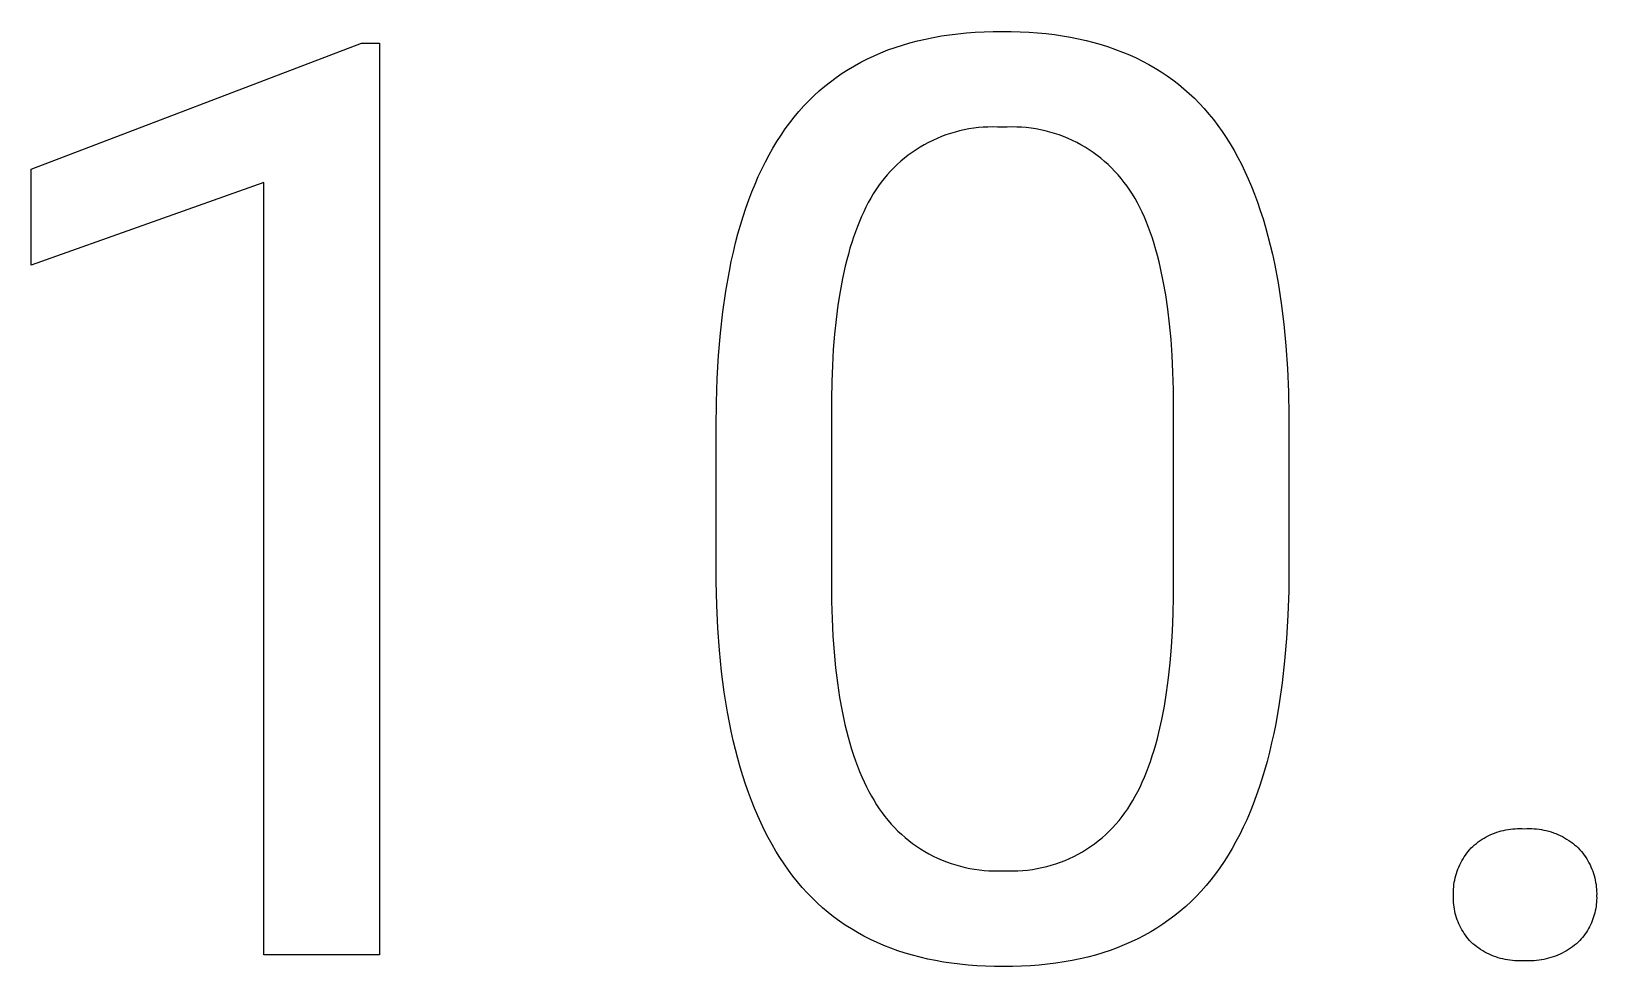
# Model space of a CAD drawing. Header units: millimetres. Extents: x -1656 to 3995, y -637 to 3312.
# Drawn here: x 2534 to 2598.7, y -387.8 to -349.2 of the extents above; entities that cross this region are included whole.
import ezdxf

# ---------------------------------------------------------------- set-up
doc = ezdxf.new("R2010")
doc.units = ezdxf.units.MM
doc.header["$MEASUREMENT"] = 0
doc.layers.add('Domyślny', color=7, linetype='Continuous', true_color=0x000000)

msp = doc.modelspace()

# ---------------------------------------------------------------- linework, layer by layer
at = {"layer": 'Domyślny'}
for p, q in [((2570.325, -349.665), (2570.639, -349.583)), ((2570.639, -349.583), (2570.961, -349.508)), ((2570.961, -349.508), (2571.288, -349.441)), ((2571.288, -349.441), (2571.622, -349.382)), ((2571.622, -349.382), (2571.962, -349.331)), ((2571.962, -349.331), (2572.308, -349.288)), ((2572.308, -349.288), (2572.661, -349.252)), ((2572.661, -349.252), (2573.02, -349.225)), ((2573.02, -349.225), (2573.386, -349.205)), ((2573.386, -349.205), (2573.757, -349.193)), ((2573.757, -349.193), (2574.136, -349.19)), ((2574.136, -349.19), (2574.51, -349.193)), ((2574.51, -349.193), (2574.879, -349.205)), ((2574.879, -349.205), (2575.241, -349.224)), ((2575.241, -349.224), (2575.597, -349.25)), ((2575.597, -349.25), (2575.947, -349.284)), ((2575.947, -349.284), (2576.291, -349.326)), ((2576.291, -349.326), (2576.628, -349.375)), ((2576.628, -349.375), (2576.96, -349.432)), ((2576.96, -349.432), (2577.284, -349.497)), ((2577.284, -349.497), (2577.603, -349.569)), ((2577.603, -349.569), (2577.916, -349.648)), ((2577.916, -349.648), (2578.222, -349.736)), ((2534.048, -354.88), (2547.684, -349.684)), ((2547.684, -349.684), (2548.43, -349.684)), ((2548.43, -349.684), (2548.43, -387.294)), ((2568.569, -350.325), (2568.846, -350.196)), ((2568.846, -350.196), (2569.129, -350.074)), ((2569.129, -350.074), (2569.418, -349.96)), ((2569.418, -349.96), (2569.714, -349.854)), ((2569.714, -349.854), (2570.016, -349.756)), ((2570.016, -349.756), (2570.325, -349.665)), ((2578.222, -349.736), (2578.522, -349.83)), ((2578.522, -349.83), (2578.816, -349.933)), ((2578.816, -349.933), (2579.103, -350.043)), ((2579.103, -350.043), (2579.385, -350.16)), ((2579.385, -350.16), (2579.66, -350.286)), ((2579.66, -350.286), (2579.929, -350.418)), ((2567.28, -351.092), (2567.525, -350.923)), ((2567.525, -350.923), (2567.777, -350.762)), ((2567.777, -350.762), (2568.035, -350.608)), ((2568.035, -350.608), (2568.299, -350.463)), ((2568.299, -350.463), (2568.569, -350.325)), ((2579.929, -350.418), (2580.191, -350.559)), ((2580.191, -350.559), (2580.448, -350.707)), ((2580.448, -350.707), (2580.698, -350.862)), ((2580.698, -350.862), (2580.942, -351.025)), ((2566.583, -351.646), (2566.809, -351.453)), ((2566.809, -351.453), (2567.042, -351.269)), ((2567.042, -351.269), (2567.28, -351.092)), ((2580.942, -351.025), (2581.18, -351.196)), ((2581.18, -351.196), (2581.411, -351.374)), ((2581.411, -351.374), (2581.637, -351.56)), ((2581.637, -351.56), (2581.856, -351.753)), ((2565.943, -352.271), (2566.15, -352.055)), ((2566.15, -352.055), (2566.363, -351.846)), ((2566.363, -351.846), (2566.583, -351.646)), ((2581.856, -351.753), (2582.068, -351.954)), ((2582.068, -351.954), (2582.275, -352.163)), ((2582.275, -352.163), (2582.475, -352.379)), ((2565.36, -352.967), (2565.548, -352.727)), ((2565.548, -352.727), (2565.742, -352.495)), ((2565.742, -352.495), (2565.943, -352.271)), ((2582.475, -352.379), (2582.67, -352.603)), ((2582.67, -352.603), (2582.857, -352.834)), ((2582.857, -352.834), (2583.039, -353.073)), ((2564.832, -353.734), (2565.002, -353.47)), ((2565.002, -353.47), (2565.178, -353.214)), ((2565.178, -353.214), (2565.36, -352.967)), ((2571.809, -353.466), (2571.624, -353.535)), ((2571.996, -353.403), (2571.809, -353.466)), ((2572.185, -353.347), (2571.996, -353.403)), ((2572.375, -353.297), (2572.185, -353.347)), ((2572.568, -353.254), (2572.375, -353.297)), ((2572.761, -353.217), (2572.568, -353.254)), ((2572.956, -353.187), (2572.761, -353.217)), ((2573.152, -353.164), (2572.956, -353.187)), ((2573.348, -353.148), (2573.152, -353.164)), ((2573.545, -353.138), (2573.348, -353.148)), ((2573.742, -353.135), (2573.545, -353.138)), ((2573.939, -353.138), (2573.742, -353.135)), ((2574.136, -353.148), (2573.939, -353.138)), ((2574.334, -353.138), (2574.136, -353.148)), ((2574.532, -353.135), (2574.334, -353.138)), ((2574.731, -353.138), (2574.532, -353.135)), ((2574.929, -353.148), (2574.731, -353.138)), ((2575.127, -353.164), (2574.929, -353.148)), ((2575.324, -353.188), (2575.127, -353.164)), ((2575.521, -353.218), (2575.324, -353.188)), ((2575.716, -353.255), (2575.521, -353.218)), ((2575.91, -353.298), (2575.716, -353.255)), ((2576.102, -353.348), (2575.91, -353.298)), ((2576.292, -353.404), (2576.102, -353.348)), ((2576.481, -353.467), (2576.292, -353.404)), ((2576.667, -353.536), (2576.481, -353.467)), ((2583.039, -353.073), (2583.215, -353.32)), ((2583.215, -353.32), (2583.385, -353.575)), ((2564.508, -354.287), (2564.667, -354.006)), ((2564.667, -354.006), (2564.832, -353.734)), ((2570.576, -354.076), (2570.413, -354.187)), ((2570.743, -353.971), (2570.576, -354.076)), ((2570.913, -353.872), (2570.743, -353.971)), ((2571.086, -353.779), (2570.913, -353.872)), ((2571.263, -353.691), (2571.086, -353.779)), ((2571.442, -353.61), (2571.263, -353.691)), ((2571.624, -353.535), (2571.442, -353.61)), ((2576.851, -353.612), (2576.667, -353.536)), ((2577.032, -353.693), (2576.851, -353.612)), ((2577.21, -353.781), (2577.032, -353.693)), ((2577.385, -353.875), (2577.21, -353.781)), ((2577.556, -353.975), (2577.385, -353.875)), ((2577.725, -354.08), (2577.556, -353.975)), ((2577.889, -354.191), (2577.725, -354.08)), ((2583.385, -353.575), (2583.55, -353.838)), ((2583.55, -353.838), (2583.71, -354.11)), ((2583.71, -354.11), (2583.864, -354.39)), ((2564.207, -354.873), (2564.355, -354.576)), ((2564.355, -354.576), (2564.508, -354.287)), ((2569.66, -354.82), (2569.522, -354.962)), ((2569.801, -354.683), (2569.66, -354.82)), ((2569.948, -354.551), (2569.801, -354.683)), ((2570.099, -354.425), (2569.948, -354.551)), ((2570.254, -354.303), (2570.099, -354.425)), ((2570.413, -354.187), (2570.254, -354.303)), ((2578.05, -354.308), (2577.889, -354.191)), ((2578.207, -354.43), (2578.05, -354.308)), ((2578.359, -354.557), (2578.207, -354.43)), ((2578.507, -354.689), (2578.359, -354.557)), ((2578.651, -354.827), (2578.507, -354.689)), ((2583.864, -354.39), (2584.013, -354.678)), ((2584.013, -354.678), (2584.156, -354.974)), ((2534.048, -358.839), (2534.048, -354.88)), ((2543.644, -355.422), (2534.048, -358.839)), ((2543.644, -387.294), (2543.644, -355.422)), ((2563.928, -355.493), (2564.065, -355.179)), ((2564.065, -355.179), (2564.207, -354.873)), ((2569.141, -355.413), (2569.025, -355.572)), ((2569.263, -355.258), (2569.141, -355.413)), ((2569.39, -355.108), (2569.263, -355.258)), ((2569.522, -354.962), (2569.39, -355.108)), ((2578.789, -354.969), (2578.651, -354.827)), ((2578.923, -355.116), (2578.789, -354.969)), ((2579.052, -355.267), (2578.923, -355.116)), ((2579.175, -355.422), (2579.052, -355.267)), ((2579.294, -355.582), (2579.175, -355.422)), ((2584.156, -354.974), (2584.294, -355.278)), ((2584.294, -355.278), (2584.426, -355.591)), ((2563.671, -356.146), (2563.797, -355.815)), ((2563.797, -355.815), (2563.928, -355.493)), ((2568.705, -356.076), (2568.605, -356.257)), ((2568.808, -355.901), (2568.705, -356.076)), ((2568.914, -355.735), (2568.808, -355.901)), ((2569.025, -355.572), (2568.914, -355.735)), ((2579.406, -355.745), (2579.294, -355.582)), ((2579.513, -355.913), (2579.406, -355.745)), ((2579.618, -356.089), (2579.513, -355.913)), ((2579.719, -356.271), (2579.618, -356.089)), ((2584.426, -355.591), (2584.553, -355.912)), ((2584.553, -355.912), (2584.675, -356.241)), ((2563.437, -356.832), (2563.551, -356.484)), ((2563.551, -356.484), (2563.671, -356.146)), ((2568.415, -356.635), (2568.325, -356.833)), ((2568.509, -356.443), (2568.415, -356.635)), ((2568.605, -356.257), (2568.509, -356.443)), ((2579.817, -356.46), (2579.719, -356.271)), ((2579.911, -356.655), (2579.817, -356.46)), ((2580.002, -356.857), (2579.911, -356.655)), ((2584.675, -356.241), (2584.791, -356.578)), ((2584.791, -356.578), (2584.902, -356.924)), ((2563.225, -357.551), (2563.328, -357.187)), ((2563.328, -357.187), (2563.437, -356.832)), ((2568.153, -357.247), (2568.073, -357.462)), ((2568.237, -357.037), (2568.153, -357.247)), ((2568.325, -356.833), (2568.237, -357.037)), ((2580.09, -357.064), (2580.002, -356.857)), ((2580.175, -357.279), (2580.09, -357.064)), ((2580.256, -357.5), (2580.175, -357.279)), ((2584.902, -356.924), (2585.007, -357.278)), ((2585.007, -357.278), (2585.107, -357.64)), ((2563.035, -358.304), (2563.127, -357.923)), ((2563.127, -357.923), (2563.225, -357.551)), ((2567.92, -357.91), (2567.849, -358.143)), ((2567.995, -357.683), (2567.92, -357.91)), ((2568.073, -357.462), (2567.995, -357.683)), ((2580.334, -357.727), (2580.256, -357.5)), ((2580.408, -357.96), (2580.334, -357.727)), ((2580.48, -358.2), (2580.408, -357.96)), ((2585.107, -357.64), (2585.201, -358.01)), ((2585.201, -358.01), (2585.29, -358.389)), ((2562.868, -359.09), (2562.949, -358.693)), ((2562.949, -358.693), (2563.035, -358.304)), ((2567.716, -358.625), (2567.654, -358.875)), ((2567.781, -358.381), (2567.716, -358.625)), ((2567.849, -358.143), (2567.781, -358.381)), ((2580.548, -358.447), (2580.48, -358.2)), ((2580.612, -358.7), (2580.548, -358.447)), ((2585.29, -358.389), (2585.374, -358.776)), ((2562.723, -359.909), (2562.868, -359.09)), ((2567.654, -358.875), (2567.54, -359.392)), ((2580.674, -358.959), (2580.612, -358.7)), ((2580.786, -359.496), (2580.674, -358.959)), ((2585.374, -358.776), (2585.525, -359.574)), ((2562.6, -360.762), (2562.723, -359.909)), ((2567.439, -359.932), (2567.35, -360.496)), ((2567.54, -359.392), (2567.439, -359.932)), ((2580.886, -360.06), (2580.786, -359.496)), ((2585.525, -359.574), (2585.654, -360.405)), ((2567.35, -360.496), (2567.274, -361.082)), ((2580.972, -360.649), (2580.886, -360.06)), ((2585.654, -360.405), (2585.761, -361.27)), ((2562.499, -361.647), (2562.6, -360.762)), ((2567.274, -361.082), (2567.21, -361.691)), ((2581.045, -361.263), (2580.972, -360.649)), ((2581.104, -361.903), (2581.045, -361.263)), ((2585.761, -361.27), (2585.847, -362.167)), ((2562.421, -362.567), (2562.499, -361.647)), ((2567.21, -361.691), (2567.16, -362.324)), ((2581.151, -362.569), (2581.104, -361.903)), ((2562.366, -363.519), (2562.421, -362.567)), ((2567.16, -362.324), (2567.122, -362.98)), ((2581.184, -363.26), (2581.151, -362.569)), ((2585.847, -362.167), (2585.911, -363.097)), ((2567.122, -362.98), (2567.097, -363.658)), ((2585.911, -363.097), (2585.953, -364.06)), ((2562.332, -364.505), (2562.366, -363.519)), ((2567.097, -363.658), (2567.084, -364.36)), ((2581.204, -363.977), (2581.184, -363.26)), ((2562.321, -365.524), (2562.332, -364.505)), ((2567.084, -364.36), (2567.084, -371.972)), ((2581.211, -364.72), (2581.204, -363.977)), ((2585.953, -364.06), (2585.974, -365.056)), ((2581.211, -372.514), (2581.211, -364.72)), ((2585.974, -365.056), (2585.974, -371.249)), ((2562.321, -371.895), (2562.321, -365.524)), ((2585.974, -371.249), (2585.962, -372.281)), ((2562.345, -372.87), (2562.321, -371.895)), ((2567.084, -371.972), (2567.091, -372.719)), ((2562.39, -373.814), (2562.345, -372.87)), ((2567.091, -372.719), (2567.111, -373.44)), ((2581.194, -373.234), (2581.211, -372.514)), ((2585.962, -372.281), (2585.929, -373.278)), ((2567.111, -373.44), (2567.146, -374.137)), ((2581.166, -373.931), (2581.194, -373.234)), ((2585.929, -373.278), (2585.873, -374.242)), ((2562.458, -374.727), (2562.39, -373.814)), ((2567.146, -374.137), (2567.194, -374.809)), ((2581.124, -374.603), (2581.166, -373.931)), ((2562.547, -375.61), (2562.458, -374.727)), ((2567.194, -374.809), (2567.256, -375.456)), ((2581.07, -375.25), (2581.124, -374.603)), ((2585.873, -374.242), (2585.795, -375.173)), ((2567.256, -375.456), (2567.332, -376.078)), ((2581.003, -375.873), (2581.07, -375.25)), ((2585.795, -375.173), (2585.695, -376.07)), ((2562.657, -376.462), (2562.547, -375.61)), ((2567.332, -376.078), (2567.421, -376.675)), ((2580.923, -376.471), (2581.003, -375.873)), ((2585.695, -376.07), (2585.572, -376.933)), ((2562.79, -377.283), (2562.657, -376.462)), ((2567.421, -376.675), (2567.525, -377.248)), ((2580.83, -377.044), (2580.923, -376.471)), ((2562.944, -378.073), (2562.79, -377.283)), ((2567.525, -377.248), (2567.642, -377.796)), ((2580.725, -377.594), (2580.83, -377.044)), ((2585.572, -376.933), (2585.427, -377.762)), ((2563.029, -378.457), (2562.944, -378.073)), ((2567.642, -377.796), (2567.705, -378.06)), ((2567.705, -378.06), (2567.773, -378.319)), ((2580.607, -378.118), (2580.725, -377.594)), ((2585.427, -377.762), (2585.346, -378.164)), ((2563.12, -378.833), (2563.029, -378.457)), ((2567.773, -378.319), (2567.843, -378.571)), ((2567.843, -378.571), (2567.917, -378.817)), ((2580.406, -378.859), (2580.476, -378.618)), ((2580.476, -378.618), (2580.543, -378.371)), ((2580.543, -378.371), (2580.607, -378.118)), ((2585.259, -378.558), (2585.167, -378.943)), ((2585.346, -378.164), (2585.259, -378.558)), ((2563.216, -379.201), (2563.12, -378.833)), ((2563.317, -379.562), (2563.216, -379.201)), ((2567.917, -378.817), (2567.995, -379.057)), ((2567.995, -379.057), (2568.076, -379.29)), ((2568.076, -379.29), (2568.16, -379.518)), ((2580.176, -379.545), (2580.256, -379.323)), ((2580.256, -379.323), (2580.332, -379.094)), ((2580.332, -379.094), (2580.406, -378.859)), ((2585.07, -379.32), (2584.966, -379.688)), ((2585.167, -378.943), (2585.07, -379.32)), ((2563.424, -379.914), (2563.317, -379.562)), ((2563.536, -380.26), (2563.424, -379.914)), ((2568.16, -379.518), (2568.248, -379.739)), ((2568.248, -379.739), (2568.339, -379.954)), ((2568.339, -379.954), (2568.434, -380.163)), ((2579.917, -380.176), (2580.007, -379.972)), ((2580.007, -379.972), (2580.093, -379.761)), ((2580.093, -379.761), (2580.176, -379.545)), ((2584.966, -379.688), (2584.857, -380.048)), ((2563.654, -380.597), (2563.536, -380.26)), ((2563.777, -380.927), (2563.654, -380.597)), ((2568.434, -380.163), (2568.532, -380.365)), ((2568.532, -380.365), (2568.633, -380.562)), ((2568.633, -380.562), (2568.738, -380.752)), ((2579.63, -380.751), (2579.729, -380.565)), ((2579.729, -380.565), (2579.825, -380.374)), ((2579.825, -380.374), (2579.917, -380.176)), ((2584.743, -380.4), (2584.623, -380.743)), ((2584.857, -380.048), (2584.743, -380.4)), ((2563.906, -381.249), (2563.777, -380.927)), ((2564.04, -381.564), (2563.906, -381.249)), ((2568.738, -380.752), (2568.847, -380.936)), ((2568.847, -380.936), (2568.95, -381.107)), ((2568.95, -381.107), (2569.059, -381.274)), ((2569.059, -381.274), (2569.174, -381.437)), ((2579.201, -381.437), (2579.315, -381.272)), ((2579.315, -381.272), (2579.422, -381.104)), ((2579.422, -381.104), (2579.528, -380.931)), ((2579.528, -380.931), (2579.63, -380.751)), ((2584.498, -381.078), (2584.366, -381.404)), ((2584.623, -380.743), (2584.498, -381.078)), ((2564.179, -381.87), (2564.04, -381.564)), ((2564.324, -382.169), (2564.179, -381.87)), ((2569.174, -381.437), (2569.294, -381.596)), ((2569.294, -381.596), (2569.42, -381.751)), ((2569.42, -381.751), (2569.551, -381.902)), ((2569.551, -381.902), (2569.686, -382.048)), ((2578.691, -382.053), (2578.827, -381.905)), ((2578.827, -381.905), (2578.957, -381.754)), ((2578.957, -381.754), (2579.082, -381.597)), ((2579.082, -381.597), (2579.201, -381.437)), ((2584.23, -381.722), (2584.087, -382.031)), ((2584.366, -381.404), (2584.23, -381.722)), ((2564.475, -382.461), (2564.324, -382.169)), ((2564.63, -382.745), (2564.475, -382.461)), ((2569.686, -382.048), (2569.827, -382.19)), ((2569.827, -382.19), (2569.973, -382.326)), ((2569.973, -382.326), (2570.123, -382.458)), ((2570.123, -382.458), (2570.278, -382.584)), ((2570.278, -382.584), (2570.436, -382.705)), ((2577.943, -382.713), (2578.102, -382.592)), ((2578.102, -382.592), (2578.256, -382.465)), ((2578.256, -382.465), (2578.406, -382.332)), ((2578.406, -382.332), (2578.551, -382.195)), ((2578.551, -382.195), (2578.691, -382.053)), ((2583.94, -382.332), (2583.786, -382.625)), ((2584.087, -382.031), (2583.94, -382.332)), ((2593.789, -382.642), (2593.868, -382.586)), ((2593.868, -382.586), (2593.949, -382.533)), ((2593.949, -382.533), (2594.031, -382.483)), ((2594.031, -382.483), (2594.115, -382.435)), ((2594.115, -382.435), (2594.2, -382.391)), ((2594.2, -382.391), (2594.287, -382.349)), ((2594.287, -382.349), (2594.375, -382.31)), ((2594.375, -382.31), (2594.465, -382.275)), ((2594.465, -382.275), (2594.555, -382.242)), ((2594.555, -382.242), (2594.647, -382.213)), ((2594.647, -382.213), (2594.74, -382.186)), ((2594.74, -382.186), (2594.833, -382.163)), ((2594.833, -382.163), (2594.927, -382.143)), ((2594.927, -382.143), (2595.022, -382.126)), ((2595.022, -382.126), (2595.118, -382.112)), ((2595.118, -382.112), (2595.214, -382.101)), ((2595.214, -382.101), (2595.31, -382.094)), ((2595.31, -382.094), (2595.406, -382.09)), ((2595.406, -382.09), (2595.502, -382.089)), ((2595.502, -382.089), (2595.599, -382.092)), ((2595.599, -382.092), (2595.695, -382.098)), ((2595.695, -382.098), (2595.796, -382.092)), ((2595.796, -382.092), (2595.897, -382.09)), ((2595.897, -382.09), (2595.998, -382.092)), ((2595.998, -382.092), (2596.1, -382.097)), ((2596.1, -382.097), (2596.2, -382.105)), ((2596.2, -382.105), (2596.301, -382.117)), ((2596.301, -382.117), (2596.401, -382.132)), ((2596.401, -382.132), (2596.501, -382.151)), ((2596.501, -382.151), (2596.599, -382.173)), ((2596.599, -382.173), (2596.697, -382.199)), ((2596.697, -382.199), (2596.794, -382.228)), ((2596.794, -382.228), (2596.89, -382.26)), ((2596.89, -382.26), (2596.985, -382.296)), ((2596.985, -382.296), (2597.079, -382.335)), ((2597.079, -382.335), (2597.171, -382.377)), ((2597.171, -382.377), (2597.261, -382.422)), ((2597.261, -382.422), (2597.35, -382.47)), ((2597.35, -382.47), (2597.438, -382.522)), ((2597.438, -382.522), (2597.523, -382.576)), ((2597.523, -382.576), (2597.607, -382.633)), ((2564.791, -383.021), (2564.63, -382.745)), ((2564.958, -383.289), (2564.791, -383.021)), ((2570.436, -382.705), (2570.599, -382.82)), ((2570.599, -382.82), (2570.766, -382.93)), ((2570.766, -382.93), (2570.936, -383.034)), ((2570.936, -383.034), (2571.11, -383.132)), ((2571.11, -383.132), (2571.287, -383.224)), ((2571.287, -383.224), (2571.467, -383.31)), ((2576.911, -383.321), (2577.091, -383.235)), ((2577.091, -383.235), (2577.269, -383.142)), ((2577.269, -383.142), (2577.443, -383.044)), ((2577.443, -383.044), (2577.613, -382.94)), ((2577.613, -382.94), (2577.78, -382.829)), ((2577.78, -382.829), (2577.943, -382.713)), ((2583.462, -383.185), (2583.292, -383.453)), ((2583.627, -382.909), (2583.462, -383.185)), ((2583.786, -382.625), (2583.627, -382.909)), ((2593.208, -383.262), (2593.261, -383.184)), ((2593.261, -383.184), (2593.315, -383.108)), ((2593.315, -383.108), (2593.373, -383.033)), ((2593.373, -383.033), (2593.433, -382.961)), ((2593.433, -382.961), (2593.495, -382.89)), ((2593.495, -382.89), (2593.565, -382.824)), ((2593.565, -382.824), (2593.638, -382.761)), ((2593.638, -382.761), (2593.713, -382.7)), ((2593.713, -382.7), (2593.789, -382.642)), ((2597.607, -382.633), (2597.688, -382.693)), ((2597.688, -382.693), (2597.768, -382.756)), ((2597.768, -382.756), (2597.845, -382.822)), ((2597.845, -382.822), (2597.92, -382.89)), ((2597.92, -382.89), (2597.984, -382.96)), ((2597.984, -382.96), (2598.045, -383.032)), ((2598.045, -383.032), (2598.104, -383.105)), ((2598.104, -383.105), (2598.161, -383.181)), ((2598.161, -383.181), (2598.215, -383.259)), ((2565.13, -383.55), (2564.958, -383.289)), ((2565.307, -383.803), (2565.13, -383.55)), ((2565.491, -384.048), (2565.307, -383.803)), ((2571.467, -383.31), (2571.65, -383.39)), ((2571.65, -383.39), (2571.836, -383.463)), ((2571.836, -383.463), (2572.024, -383.53)), ((2572.024, -383.53), (2572.214, -383.591)), ((2572.214, -383.591), (2572.406, -383.645)), ((2572.406, -383.645), (2572.6, -383.693)), ((2572.6, -383.693), (2572.795, -383.733)), ((2572.795, -383.733), (2572.992, -383.767)), ((2572.992, -383.767), (2573.19, -383.795)), ((2573.19, -383.795), (2573.388, -383.815)), ((2573.388, -383.815), (2573.587, -383.829)), ((2573.587, -383.829), (2573.787, -383.836)), ((2573.787, -383.836), (2573.986, -383.836)), ((2573.986, -383.836), (2574.186, -383.83)), ((2574.186, -383.83), (2574.386, -383.838)), ((2574.386, -383.838), (2574.586, -383.839)), ((2574.586, -383.839), (2574.785, -383.833)), ((2574.785, -383.833), (2574.985, -383.821)), ((2574.985, -383.821), (2575.184, -383.801)), ((2575.184, -383.801), (2575.382, -383.775)), ((2575.382, -383.775), (2575.579, -383.742)), ((2575.579, -383.742), (2575.775, -383.702)), ((2575.775, -383.702), (2575.97, -383.655)), ((2575.97, -383.655), (2576.162, -383.601)), ((2576.162, -383.601), (2576.353, -383.541)), ((2576.353, -383.541), (2576.541, -383.474)), ((2576.541, -383.474), (2576.727, -383.401)), ((2576.727, -383.401), (2576.911, -383.321)), ((2583.116, -383.712), (2582.935, -383.962)), ((2583.292, -383.453), (2583.116, -383.712)), ((2592.89, -383.942), (2592.919, -383.853)), ((2592.919, -383.853), (2592.952, -383.764)), ((2592.952, -383.764), (2592.988, -383.677)), ((2592.988, -383.677), (2593.026, -383.591)), ((2593.026, -383.591), (2593.067, -383.507)), ((2593.067, -383.507), (2593.112, -383.424)), ((2593.112, -383.424), (2593.159, -383.342)), ((2593.159, -383.342), (2593.208, -383.262)), ((2598.215, -383.259), (2598.266, -383.338)), ((2598.266, -383.338), (2598.315, -383.42)), ((2598.315, -383.42), (2598.36, -383.503)), ((2598.36, -383.503), (2598.403, -383.587)), ((2598.403, -383.587), (2598.443, -383.673)), ((2598.443, -383.673), (2598.48, -383.76)), ((2598.48, -383.76), (2598.513, -383.848)), ((2598.513, -383.848), (2598.544, -383.938)), ((2565.68, -384.285), (2565.491, -384.048)), ((2565.875, -384.515), (2565.68, -384.285)), ((2566.077, -384.737), (2565.875, -384.515)), ((2582.553, -384.44), (2582.352, -384.667)), ((2582.747, -384.205), (2582.553, -384.44)), ((2582.935, -383.962), (2582.747, -384.205)), ((2592.768, -384.587), (2592.776, -384.494)), ((2592.776, -384.494), (2592.787, -384.4)), ((2592.787, -384.4), (2592.801, -384.307)), ((2592.801, -384.307), (2592.819, -384.215)), ((2592.819, -384.215), (2592.839, -384.123)), ((2592.839, -384.123), (2592.863, -384.032)), ((2592.863, -384.032), (2592.89, -383.942)), ((2598.544, -383.938), (2598.572, -384.028)), ((2598.572, -384.028), (2598.596, -384.12)), ((2598.596, -384.12), (2598.618, -384.212)), ((2598.618, -384.212), (2598.636, -384.304)), ((2598.636, -384.304), (2598.651, -384.398)), ((2598.651, -384.398), (2598.663, -384.492)), ((2598.663, -384.492), (2598.671, -384.586)), ((2566.284, -384.951), (2566.077, -384.737)), ((2566.498, -385.157), (2566.284, -384.951)), ((2566.717, -385.356), (2566.498, -385.157)), ((2581.932, -385.097), (2581.713, -385.3)), ((2582.145, -384.886), (2581.932, -385.097)), ((2582.352, -384.667), (2582.145, -384.886)), ((2592.761, -384.775), (2592.763, -384.681)), ((2592.762, -384.87), (2592.761, -384.775)), ((2592.761, -384.961), (2592.762, -384.87)), ((2592.764, -385.052), (2592.761, -384.961)), ((2592.763, -384.681), (2592.768, -384.587)), ((2592.769, -385.143), (2592.764, -385.052)), ((2592.777, -385.233), (2592.769, -385.143)), ((2598.671, -385.133), (2598.663, -385.22)), ((2598.671, -384.586), (2598.677, -384.68)), ((2598.676, -385.045), (2598.671, -385.133)), ((2598.678, -384.957), (2598.676, -385.045)), ((2598.677, -384.68), (2598.679, -384.775)), ((2598.679, -384.775), (2598.677, -384.87)), ((2598.677, -384.87), (2598.678, -384.957)), ((2566.943, -385.546), (2566.717, -385.356)), ((2567.175, -385.729), (2566.943, -385.546)), ((2567.413, -385.904), (2567.175, -385.729)), ((2581.255, -385.682), (2581.017, -385.862)), ((2581.487, -385.495), (2581.255, -385.682)), ((2581.713, -385.3), (2581.487, -385.495)), ((2592.789, -385.323), (2592.777, -385.233)), ((2592.803, -385.413), (2592.789, -385.323)), ((2592.821, -385.503), (2592.803, -385.413)), ((2592.842, -385.591), (2592.821, -385.503)), ((2592.866, -385.679), (2592.842, -385.591)), ((2592.892, -385.766), (2592.866, -385.679)), ((2592.922, -385.852), (2592.892, -385.766)), ((2598.525, -385.817), (2598.494, -385.899)), ((2598.553, -385.734), (2598.525, -385.817)), ((2598.579, -385.65), (2598.553, -385.734)), ((2598.601, -385.565), (2598.579, -385.65)), ((2598.621, -385.48), (2598.601, -385.565)), ((2598.638, -385.394), (2598.621, -385.48)), ((2598.652, -385.307), (2598.638, -385.394)), ((2598.663, -385.22), (2598.652, -385.307)), ((2567.657, -386.072), (2567.413, -385.904)), ((2567.907, -386.231), (2567.657, -386.072)), ((2568.163, -386.383), (2567.907, -386.231)), ((2568.425, -386.527), (2568.163, -386.383)), ((2580.264, -386.351), (2580.001, -386.499)), ((2580.521, -386.196), (2580.264, -386.351)), ((2580.772, -386.033), (2580.521, -386.196)), ((2581.017, -385.862), (2580.772, -386.033)), ((2592.955, -385.937), (2592.922, -385.852)), ((2592.99, -386.021), (2592.955, -385.937)), ((2593.029, -386.104), (2592.99, -386.021)), ((2593.07, -386.185), (2593.029, -386.104)), ((2593.114, -386.264), (2593.07, -386.185)), ((2593.161, -386.343), (2593.114, -386.264)), ((2593.21, -386.419), (2593.161, -386.343)), ((2593.262, -386.494), (2593.21, -386.419)), ((2598.202, -386.438), (2598.15, -386.509)), ((2598.251, -386.366), (2598.202, -386.438)), ((2598.298, -386.291), (2598.251, -386.366)), ((2598.342, -386.216), (2598.298, -386.291)), ((2598.384, -386.139), (2598.342, -386.216)), ((2598.424, -386.06), (2598.384, -386.139)), ((2598.46, -385.98), (2598.424, -386.06)), ((2598.494, -385.899), (2598.46, -385.98)), ((2568.694, -386.663), (2568.425, -386.527)), ((2568.968, -386.792), (2568.694, -386.663)), ((2569.249, -386.913), (2568.968, -386.792)), ((2569.535, -387.026), (2569.249, -386.913)), ((2569.828, -387.131), (2569.535, -387.026)), ((2570.127, -387.228), (2569.828, -387.131)), ((2578.59, -387.116), (2578.289, -387.215)), ((2578.885, -387.008), (2578.59, -387.116)), ((2579.173, -386.893), (2578.885, -387.008)), ((2579.455, -386.769), (2579.173, -386.893)), ((2579.731, -386.638), (2579.455, -386.769)), ((2580.001, -386.499), (2579.731, -386.638)), ((2593.317, -386.567), (2593.262, -386.494)), ((2593.374, -386.638), (2593.317, -386.567)), ((2593.433, -386.707), (2593.374, -386.638)), ((2593.495, -386.774), (2593.433, -386.707)), ((2593.569, -386.84), (2593.495, -386.774)), ((2593.646, -386.904), (2593.569, -386.84)), ((2593.725, -386.966), (2593.646, -386.904)), ((2593.806, -387.024), (2593.725, -386.966)), ((2593.888, -387.08), (2593.806, -387.024)), ((2593.973, -387.133), (2593.888, -387.08)), ((2594.059, -387.183), (2593.973, -387.133)), ((2597.434, -387.132), (2597.346, -387.182)), ((2597.52, -387.079), (2597.434, -387.132)), ((2597.604, -387.023), (2597.52, -387.079)), ((2597.686, -386.965), (2597.604, -387.023)), ((2597.766, -386.904), (2597.686, -386.965)), ((2597.844, -386.84), (2597.766, -386.904)), ((2597.92, -386.774), (2597.844, -386.84)), ((2597.981, -386.71), (2597.92, -386.774)), ((2598.039, -386.645), (2597.981, -386.71)), ((2598.096, -386.578), (2598.039, -386.645)), ((2598.15, -386.509), (2598.096, -386.578)), ((2548.43, -387.294), (2543.644, -387.294)), ((2570.431, -387.317), (2570.127, -387.228)), ((2570.742, -387.399), (2570.431, -387.317)), ((2571.059, -387.473), (2570.742, -387.399)), ((2571.382, -387.539), (2571.059, -387.473)), ((2571.711, -387.598), (2571.382, -387.539)), ((2572.047, -387.648), (2571.711, -387.598)), ((2572.388, -387.691), (2572.047, -387.648)), ((2572.735, -387.726), (2572.388, -387.691)), ((2573.089, -387.753), (2572.735, -387.726)), ((2573.448, -387.773), (2573.089, -387.753)), ((2573.814, -387.785), (2573.448, -387.773)), ((2574.932, -387.773), (2574.562, -387.784)), ((2575.296, -387.753), (2574.932, -387.773)), ((2575.654, -387.725), (2575.296, -387.753)), ((2576.005, -387.689), (2575.654, -387.725)), ((2576.35, -387.645), (2576.005, -387.689)), ((2576.689, -387.593), (2576.35, -387.645)), ((2577.022, -387.534), (2576.689, -387.593)), ((2577.348, -387.466), (2577.022, -387.534)), ((2577.668, -387.39), (2577.348, -387.466)), ((2577.981, -387.307), (2577.668, -387.39)), ((2578.289, -387.215), (2577.981, -387.307)), ((2594.148, -387.23), (2594.059, -387.183)), ((2594.237, -387.274), (2594.148, -387.23)), ((2594.328, -387.315), (2594.237, -387.274)), ((2594.421, -387.353), (2594.328, -387.315)), ((2594.515, -387.387), (2594.421, -387.353)), ((2594.609, -387.419), (2594.515, -387.387)), ((2594.705, -387.447), (2594.609, -387.419)), ((2594.802, -387.471), (2594.705, -387.447)), ((2594.9, -387.493), (2594.802, -387.471)), ((2594.998, -387.511), (2594.9, -387.493)), ((2595.097, -387.525), (2594.998, -387.511)), ((2595.196, -387.536), (2595.097, -387.525)), ((2595.296, -387.544), (2595.196, -387.536)), ((2595.395, -387.549), (2595.296, -387.544)), ((2595.495, -387.549), (2595.395, -387.549)), ((2595.595, -387.547), (2595.495, -387.549)), ((2595.695, -387.541), (2595.595, -387.547)), ((2595.795, -387.547), (2595.695, -387.541)), ((2595.896, -387.549), (2595.795, -387.547)), ((2595.997, -387.547), (2595.896, -387.549)), ((2596.098, -387.543), (2595.997, -387.547)), ((2596.198, -387.535), (2596.098, -387.543)), ((2596.298, -387.523), (2596.198, -387.535)), ((2596.398, -387.509), (2596.298, -387.523)), ((2596.497, -387.491), (2596.398, -387.509)), ((2596.596, -387.469), (2596.497, -387.491)), ((2596.693, -387.444), (2596.596, -387.469)), ((2596.79, -387.416), (2596.693, -387.444)), ((2596.886, -387.385), (2596.79, -387.416)), ((2596.981, -387.351), (2596.886, -387.385)), ((2597.074, -387.313), (2596.981, -387.351)), ((2597.166, -387.272), (2597.074, -387.313)), ((2597.257, -387.228), (2597.166, -387.272)), ((2597.346, -387.182), (2597.257, -387.228)), ((2574.186, -387.788), (2573.814, -387.785)), ((2574.562, -387.784), (2574.186, -387.788))]:
    msp.add_line(p, q, dxfattribs=at)

doc.saveas('drawing.dxf')
